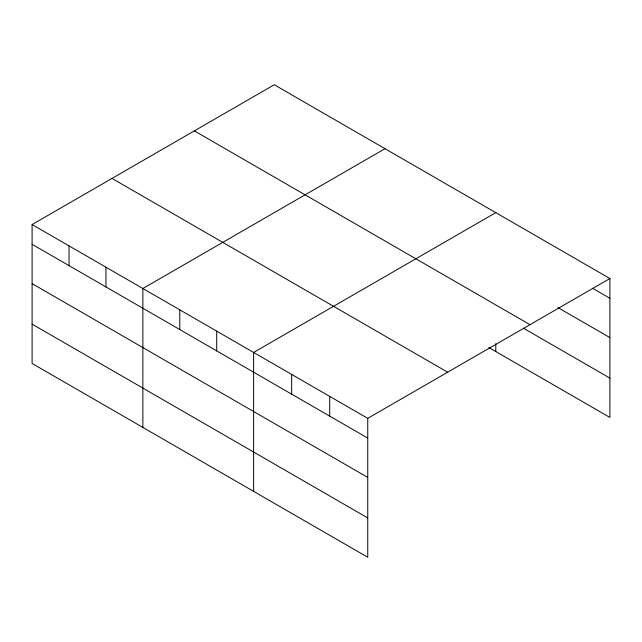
<?xml version="1.0" encoding="UTF-8"?>
<svg xmlns="http://www.w3.org/2000/svg" width="642" height="642" viewBox="0 0 642 642"><rect width="100%" height="100%" fill="white"/><g stroke="black" fill="none" stroke-linecap="round" stroke-linejoin="round"><path stroke-width="0.96" d="M367.746 477.415L367.746 418.343L32.1 224.556L32.1 363.468L367.746 557.248L367.746 477.415L32.1 283.628M32.1 224.556L274.254 84.752L609.9 278.532L609.9 417.444L488.915 347.587M385.015 148.695L142.861 288.507L142.861 427.42M495.784 212.646L253.622 352.45L253.622 491.363M367.746 418.343L609.9 278.532M592.606 288.298L609.9 298.281M558.026 307.654L609.9 337.604M194.341 130.888L529.987 324.667M523.447 328.206L609.9 378.122M112.013 178.42L447.659 372.2M32.1 244.305L367.746 438.085M32.1 324.146L367.746 517.925M495.784 343.695L495.784 351.559M329.707 396.379L329.707 416.128M291.661 374.414L291.661 394.164M216.707 331.136L216.707 350.885M179.784 309.821L179.784 329.571M105.938 267.192L105.938 286.942M69.023 245.87L69.023 265.619"/></g></svg>
